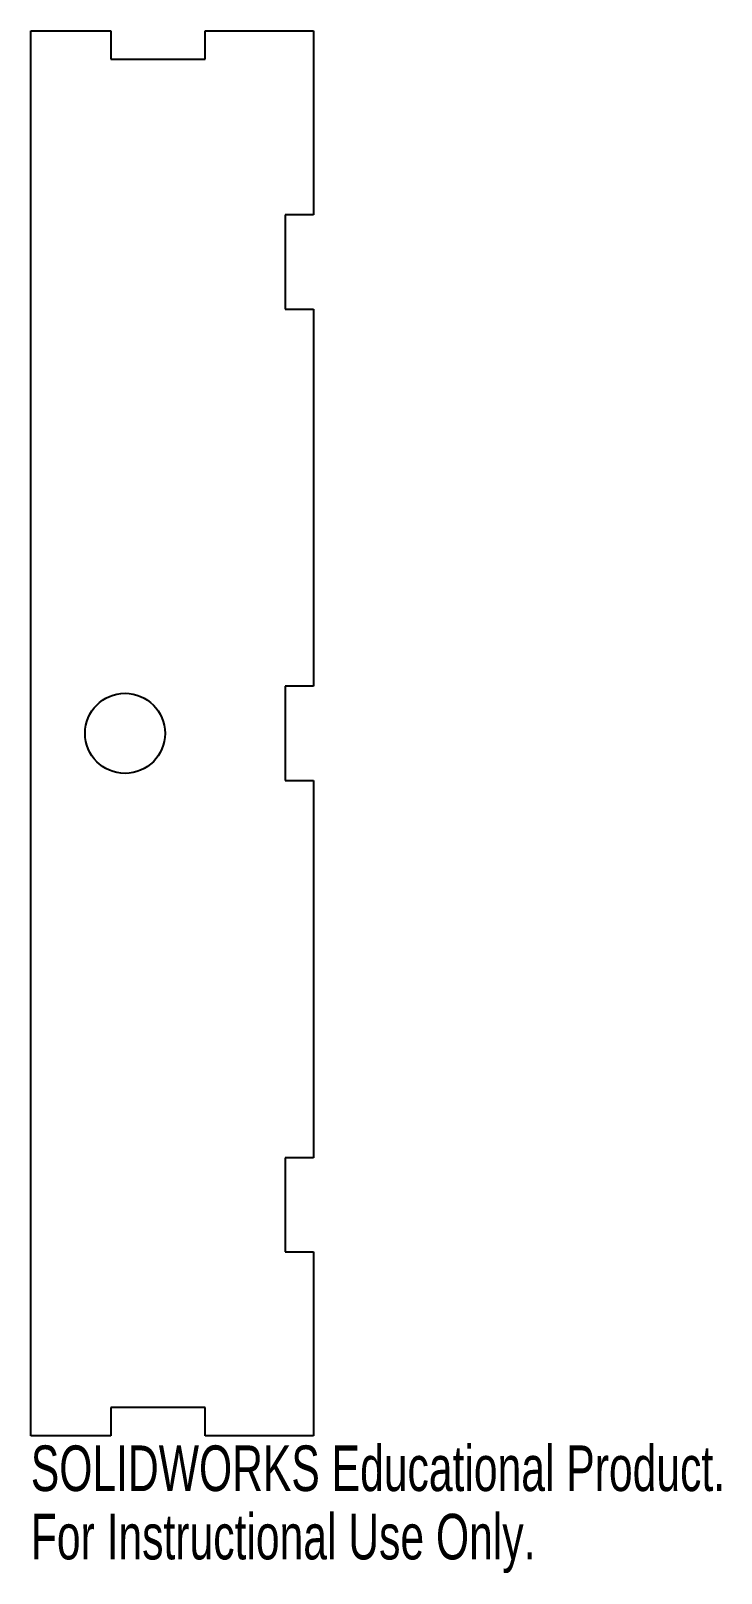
# Model space of a CAD drawing. Header units: millimetres. Extents: x -30 to 43, y -163 to 0.
import ezdxf

# ---------------------------------------------------------------- set-up
doc = ezdxf.new("R2010")
doc.units = ezdxf.units.MM
doc.styles.add('SLDTEXTSTYLE0', font='TXT', dxfattribs={"width": 0.7})

msp = doc.modelspace()

# ---------------------------------------------------------------- linework, layer by layer
at = {"color": 7, "linetype": 'Continuous'}
for p, q in [((-30, 0.5), (-21.5, 0.5)), ((-30, -148.5), (-30, 0.5)), ((-21.5, 0.5), (-21.5, -2.5)), ((-11.5, -2.5), (-11.5, 0.5)), ((-11.5, 0.5), (0, 0.5)), ((0, 0.5), (0, -19)), ((-21.5, -2.5), (-11.5, -2.5)), ((0, -19), (-3, -19)), ((-3, -19), (-3, -29)), ((-3, -29), (0, -29)), ((0, -29), (0, -69)), ((0, -69), (-3, -69)), ((-3, -69), (-3, -79)), ((-3, -79), (0, -79)), ((0, -79), (0, -119)), ((0, -119), (-3, -119)), ((-3, -119), (-3, -129)), ((-3, -129), (0, -129)), ((0, -129), (0, -148.5)), ((-11.5, -145.5), (-21.5, -145.5)), ((-21.5, -145.5), (-21.5, -148.5)), ((-11.5, -148.5), (-11.5, -145.5)), ((-21.5, -148.5), (-30, -148.5)), ((0, -148.5), (-11.5, -148.5))]:
    msp.add_line(p, q, dxfattribs=at)
msp.add_circle((-20, -74), 4.25, dxfattribs=at)

# ---------------------------------------------------------------- texts
at = {"color": 7, "linetype": 'Continuous', "char_height": 4.8336, "attachment_point": 1, "style": 'SLDTEXTSTYLE0'}
for s, insert in [('SOLIDWORKS Educational Product.', (-30, -149.52)), ('For Instructional Use Only.', (-30, -156.77))]:
    msp.add_mtext(s, dxfattribs=dict(at, insert=insert))

doc.saveas('drawing.dxf')
